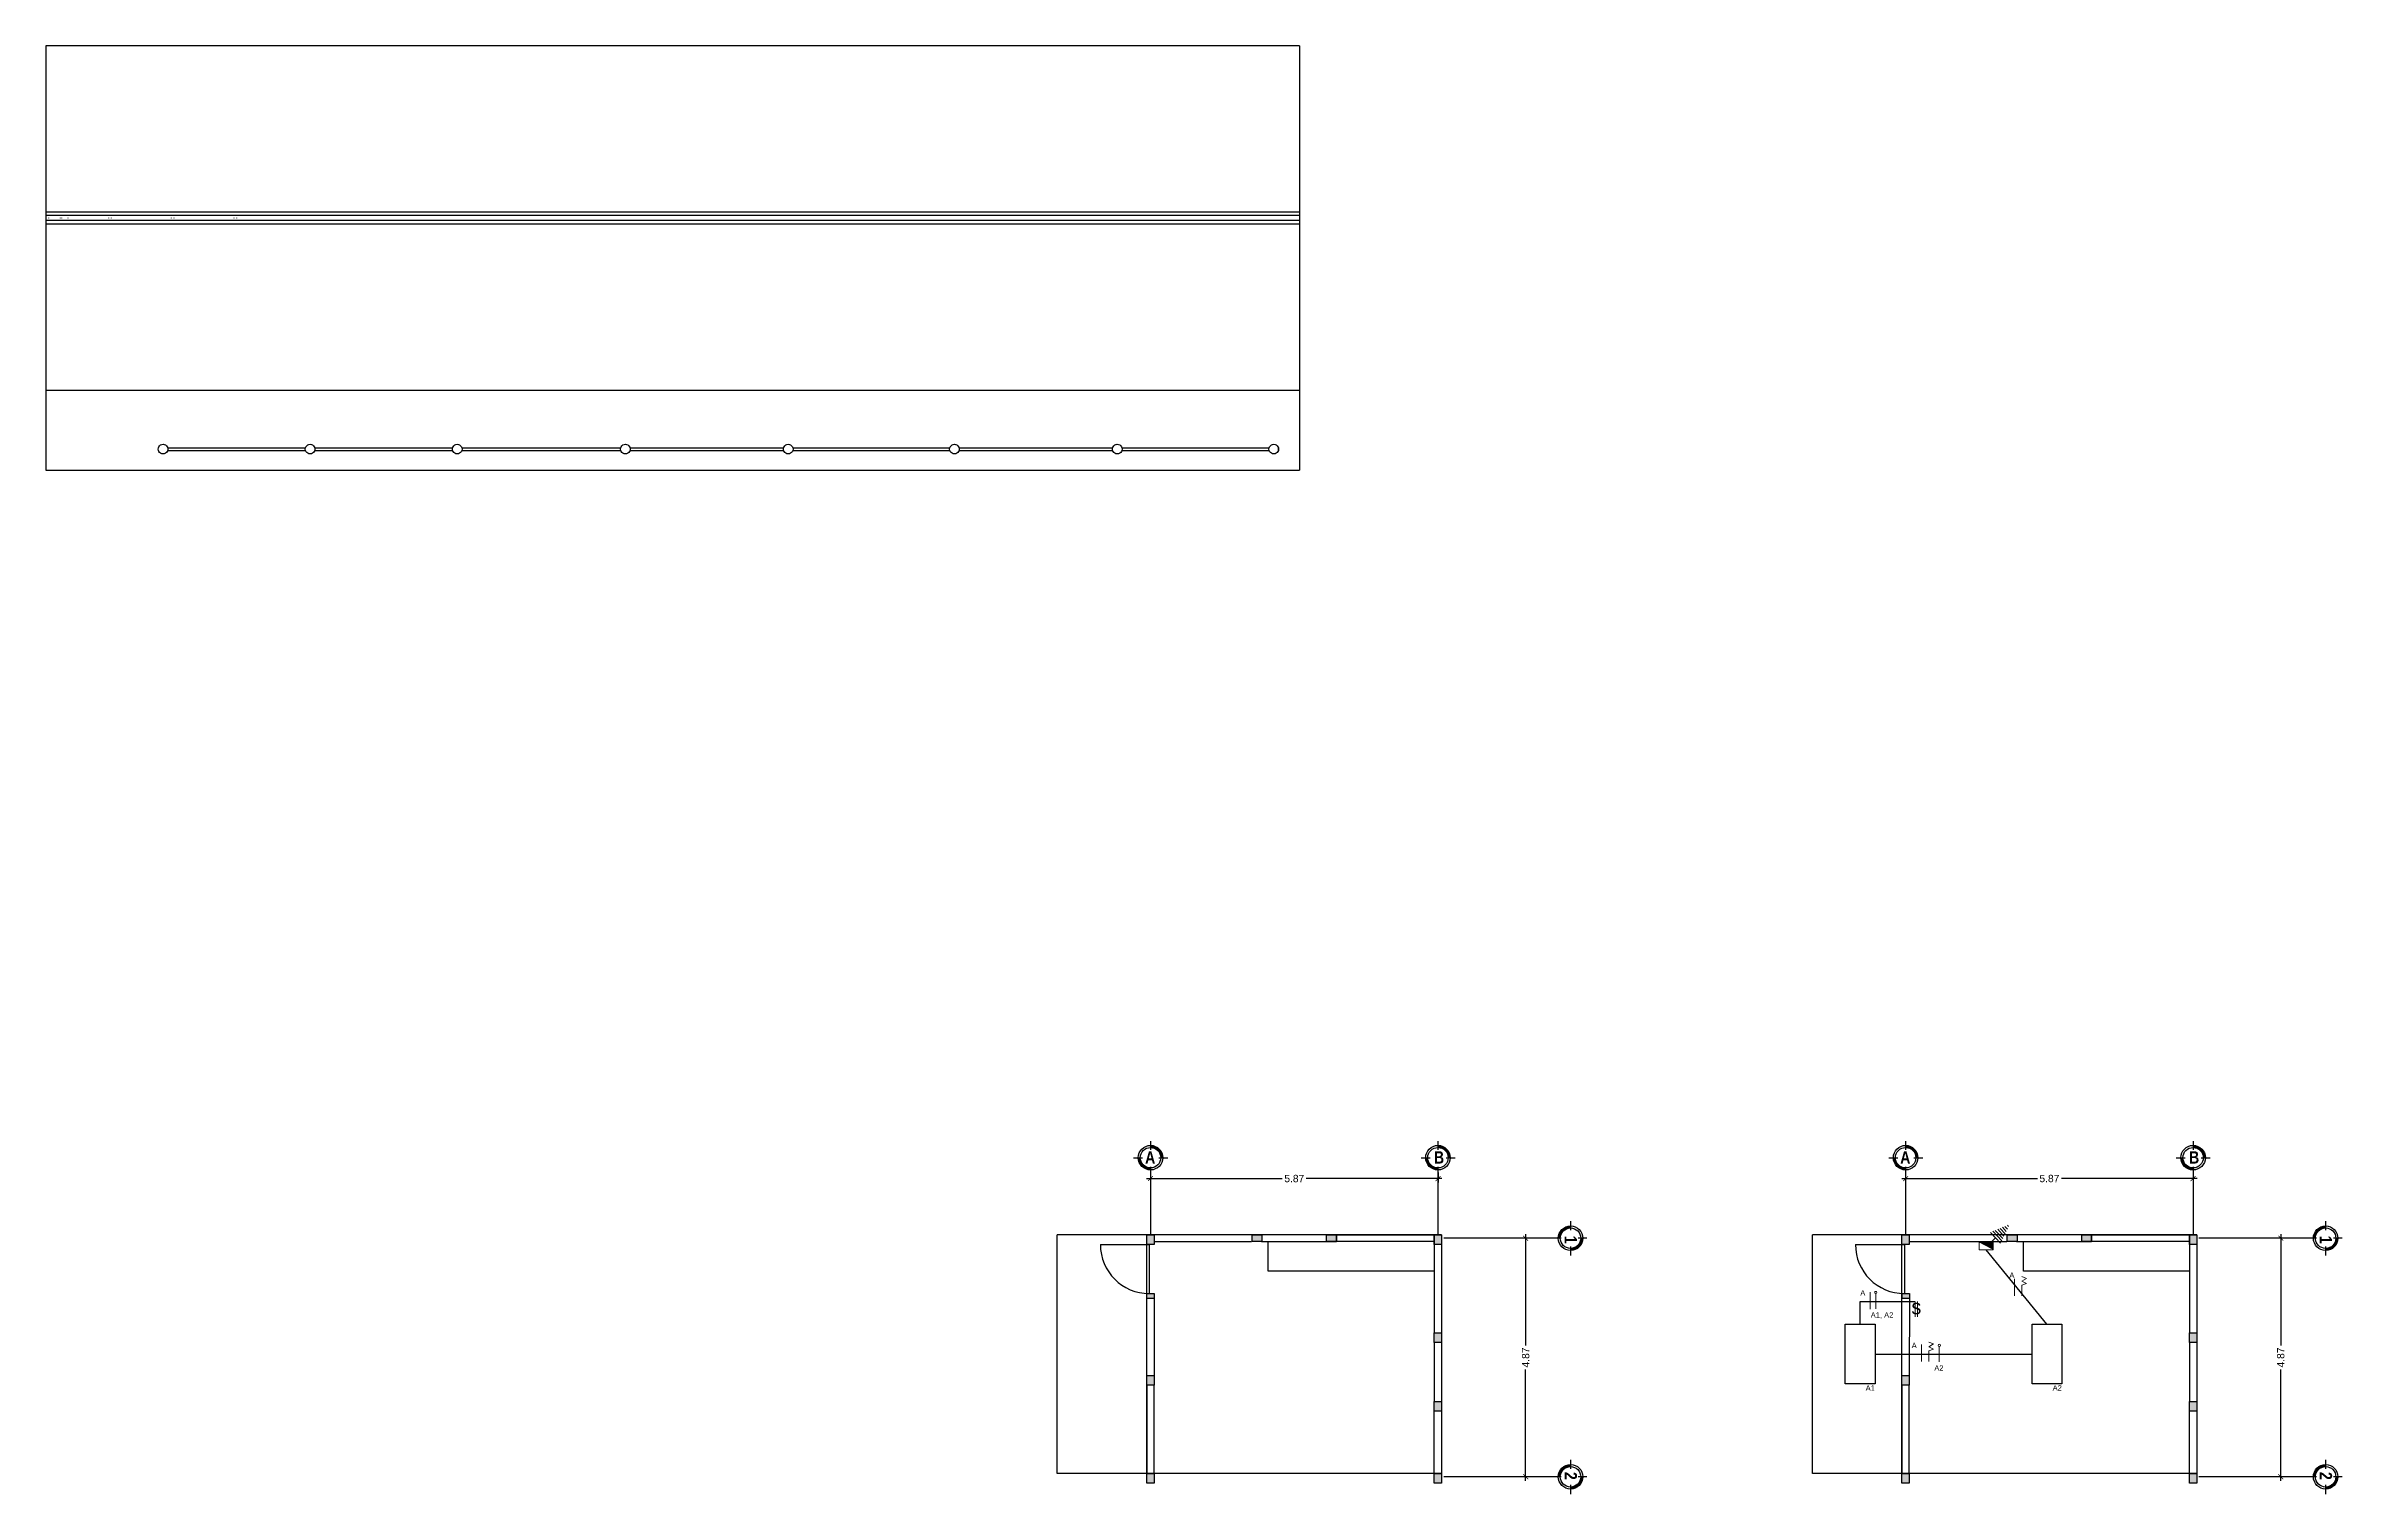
# Model space of a CAD drawing. Header units: metres. Extents: x 258817 to 259192, y 1878716 to 1878911.
# Drawn here: x 258926.75 to 258973.64, y 1878844.08 to 1878873.64 of the extents above; entities that cross this region are included whole.
import ezdxf

# ---------------------------------------------------------------- set-up
doc = ezdxf.new("R2010")
doc.units = ezdxf.units.M
doc.header["$MEASUREMENT"] = 0
doc.linetypes.add('ACAD_ISO04W100', pattern=[30, 24, -3, 0, -3])
doc.linetypes.add('DASHED2', pattern=[0.375, 0.25, -0.125])
for name, color, linetype, lineweight in [('.3EJES', 1, 'Continuous', 20), ('0.1', 1, 'Continuous', 9), ('0.3', 3, 'Continuous', 30)]:
    doc.layers.add(name, color=color, linetype=linetype, lineweight=lineweight)
for name, color, linetype in [('07-Ejes', 8, 'Continuous'), ('SectionCutEdges', 1, 'Continuous'), ('TEXTOS', 2, 'Continuous'), ('Vistas', 7, 'Continuous')]:
    doc.layers.add(name, color=color, linetype=linetype)
doc.styles.add('dani-100Textos', font='techb___.ttf', dxfattribs={"height": 0.25})
doc.styles.add('ROMANS', font='FRABK.TTF')
doc.styles.get("Standard").update_dxf_attribs({"font": 'arial.ttf'})
doc.dimstyles.new('JPcotas75', dxfattribs={"dimtxt": 0.15, "dimasz": 0.1, "dimexe": 0.08, "dimexo": 0.05, "dimgap": 0.05, "dimtad": 0, "dimzin": 1, "dimdsep": 46, "dimtxsty": 'Standard', "dimblk": 'ARCHTICK', "dimcen": 2.5, "dimdle": 0.08, "dimclrd": 1, "dimclre": 1, "dimclrt": 2, "dimadec": 0, "dimazin": 0, "dimtfac": 1, "dimtmove": 1, "dimatfit": 2, "dimfxl": 1.25, "dimarcsym": 0})

# ---------------------------------------------------------------- blocks, each defined once
blk = doc.blocks.new('eje numero')
at = {"layer": '07-Ejes'}
h = blk.add_hatch(color=1, dxfattribs=at)
h.dxf.hatch_style = 1
h.paths.add_polyline_path([(496.116, 205.549), (496.116, 205.499, -0.414214), (496.366, 205.249), (496.416, 205.249, 0.414214)])
h.paths.add_polyline_path([(495.866, 205.249), (495.816, 205.249, 0.414214), (496.116, 204.949), (496.116, 204.999, -0.414214)])
at = {"layer": '07-Ejes', "color": 1}
for points in [[(495.701, 205.249), (495.923, 205.249)], [(496.116, 205.651), (496.116, 205.438)], [(496.316, 205.249), (496.538, 205.249)]]:
    blk.add_lwpolyline(points, dxfattribs=at)
for radius in [0.3, 0.25]:
    blk.add_circle((496.116, 205.249), radius, dxfattribs=at)
blk = doc.blocks.new('*U159')
at = {"color": 1, "linetype": 'ACAD_ISO04W100', "ltscale": 0.1}
blk.add_lwpolyline([(0, 0.711), (0, -0.673)], dxfattribs=at)
at = {"layer": '.3EJES', "xscale": 0.8340043413883207, "yscale": 0.8340043413883207, "zscale": 0.8340043413883207}
blk.add_blockref('eje numero', (-413.763, -170.278), dxfattribs=at)
at = {"style": 'dani-100Textos'}
blk.add_attdef('1', (-0.111, 0.781), '', height=0.25, dxfattribs=at)
blk = doc.blocks.new('*U173')
at = {"color": 1, "linetype": 'ACAD_ISO04W100', "ltscale": 0.1}
blk.add_lwpolyline([(0, 0.711), (0, -0.673)], dxfattribs=at)
at = {"layer": '.3EJES', "xscale": 0.8340043413883207, "yscale": 0.8340043413883207, "zscale": 0.8340043413883207}
blk.add_blockref('eje numero', (-413.763, -170.278), dxfattribs=at)
at = {"style": 'dani-100Textos'}
blk.add_attdef('1', (-0.082, 0.781), '', height=0.25, dxfattribs=at)
blk = doc.blocks.new('_ArchTick')
at = {"color": 0, "linetype": 'ByBlock', "const_width": 0.15}
blk.add_lwpolyline([(-0.5, -0.5), (0.5, 0.5)], dxfattribs=at)
blk = doc.blocks.new('*D740')
at = {"layer": 'Defpoints', "color": 0, "transparency": 16777216}
for p in [(258949.312, 1878850.696), (258955.182, 1878850.696), (258949.312, 1878850.52)]:
    blk.add_point(p, dxfattribs=at)
at = {"layer": 'Vistas', "color": 1, "lineweight": -2, "transparency": 16777216}
for p, q in [((258949.312, 1878850.646), (258949.312, 1878850.44)), ((258955.182, 1878850.646), (258955.182, 1878850.44)), ((258949.232, 1878850.52), (258952.002, 1878850.52)), ((258955.262, 1878850.52), (258952.491, 1878850.52))]:
    blk.add_line(p, q, dxfattribs=at)
at = {"layer": 'Vistas', "color": 1, "lineweight": -2, "transparency": 16777216, "xscale": 0.1, "yscale": 0.1, "zscale": 0.1, "rotation": 180}
blk.add_blockref('_ArchTick', (258949.312, 1878850.52), dxfattribs=at)
at = {"layer": 'Vistas', "color": 1, "lineweight": -2, "transparency": 16777216, "xscale": 0.1, "yscale": 0.1, "zscale": 0.1}
blk.add_blockref('_ArchTick', (258955.182, 1878850.52), dxfattribs=at)
at = {"layer": 'Vistas', "color": 2, "transparency": 16777216, "insert": (258952.247, 1878850.52), "char_height": 0.15, "attachment_point": 5}
blk.add_mtext('5.87', dxfattribs=at)
blk = doc.blocks.new('*U717')
at = {"color": 1, "linetype": 'ACAD_ISO04W100', "ltscale": 0.1}
blk.add_lwpolyline([(0, 0.711), (0, -1.731)], dxfattribs=at)
at = {"layer": '.3EJES', "xscale": 0.8340043413883207, "yscale": 0.8340043413883207, "zscale": 0.8340043413883207}
blk.add_blockref('eje numero', (-413.763, -170.278), dxfattribs=at)
at = {"style": 'dani-100Textos'}
blk.add_attdef('1', (-0.048, 0.781), '', height=0.25, dxfattribs=at)
blk = doc.blocks.new('*U182')
at = {"color": 1, "linetype": 'ACAD_ISO04W100', "ltscale": 0.1}
blk.add_lwpolyline([(0, 0.711), (0, -1.711)], dxfattribs=at)
at = {"layer": '.3EJES', "xscale": 0.8340043413883207, "yscale": 0.8340043413883207, "zscale": 0.8340043413883207}
blk.add_blockref('eje numero', (-413.763, -170.278), dxfattribs=at)
at = {"style": 'dani-100Textos'}
blk.add_attdef('1', (-0.099, 0.781), '', height=0.25, dxfattribs=at)
blk = doc.blocks.new('*D750')
at = {"layer": 'Defpoints', "color": 0, "transparency": 16777216}
for p in [(258957.138, 1878849.303), (258956.972, 1878844.433), (258957.138, 1878844.433)]:
    blk.add_point(p, dxfattribs=at)
at = {"layer": 'Vistas', "color": 1, "lineweight": -2, "transparency": 16777216}
for p, q in [((258957.088, 1878849.303), (258956.892, 1878849.303)), ((258956.972, 1878849.383), (258956.972, 1878847.116)), ((258956.972, 1878844.353), (258956.972, 1878846.62)), ((258957.088, 1878844.433), (258956.892, 1878844.433))]:
    blk.add_line(p, q, dxfattribs=at)
at = {"layer": 'Vistas', "color": 1, "lineweight": -2, "transparency": 16777216, "xscale": 0.1, "yscale": 0.1, "zscale": 0.1}
for p, rotation in [((258956.972, 1878849.303), 90), ((258956.972, 1878844.433), 270)]:
    blk.add_blockref('_ArchTick', p, dxfattribs=dict(at, rotation=rotation))
at = {"layer": 'Vistas', "color": 2, "transparency": 16777216, "insert": (258956.972, 1878846.868), "char_height": 0.15, "attachment_point": 5, "rotation": 90}
blk.add_mtext('4.87', dxfattribs=at)
blk = doc.blocks.new('*D869')
at = {"layer": 'Defpoints', "color": 0, "transparency": 16777216}
for p in [(258964.732, 1878850.696), (258970.602, 1878850.696), (258964.732, 1878850.52)]:
    blk.add_point(p, dxfattribs=at)
at = {"layer": 'Vistas', "color": 1, "lineweight": -2, "transparency": 16777216}
for p, q in [((258964.732, 1878850.646), (258964.732, 1878850.44)), ((258970.602, 1878850.646), (258970.602, 1878850.44)), ((258964.652, 1878850.52), (258967.422, 1878850.52)), ((258970.682, 1878850.52), (258967.912, 1878850.52))]:
    blk.add_line(p, q, dxfattribs=at)
at = {"layer": 'Vistas', "color": 1, "lineweight": -2, "transparency": 16777216, "xscale": 0.1, "yscale": 0.1, "zscale": 0.1, "rotation": 180}
blk.add_blockref('_ArchTick', (258964.732, 1878850.52), dxfattribs=at)
at = {"layer": 'Vistas', "color": 1, "lineweight": -2, "transparency": 16777216, "xscale": 0.1, "yscale": 0.1, "zscale": 0.1}
blk.add_blockref('_ArchTick', (258970.602, 1878850.52), dxfattribs=at)
at = {"layer": 'Vistas', "color": 2, "transparency": 16777216, "insert": (258967.667, 1878850.52), "char_height": 0.15, "attachment_point": 5}
blk.add_mtext('5.87', dxfattribs=at)
blk = doc.blocks.new('*D870')
at = {"layer": 'Defpoints', "color": 0, "transparency": 16777216}
for p in [(258972.558, 1878849.303), (258972.392, 1878844.433), (258972.558, 1878844.433)]:
    blk.add_point(p, dxfattribs=at)
at = {"layer": 'Vistas', "color": 1, "lineweight": -2, "transparency": 16777216}
for p, q in [((258972.508, 1878849.303), (258972.312, 1878849.303)), ((258972.392, 1878849.383), (258972.392, 1878847.116)), ((258972.392, 1878844.353), (258972.392, 1878846.62)), ((258972.508, 1878844.433), (258972.312, 1878844.433))]:
    blk.add_line(p, q, dxfattribs=at)
at = {"layer": 'Vistas', "color": 1, "lineweight": -2, "transparency": 16777216, "xscale": 0.1, "yscale": 0.1, "zscale": 0.1}
for p, rotation in [((258972.392, 1878849.303), 90), ((258972.392, 1878844.433), 270)]:
    blk.add_blockref('_ArchTick', p, dxfattribs=dict(at, rotation=rotation))
at = {"layer": 'Vistas', "color": 2, "transparency": 16777216, "insert": (258972.392, 1878846.868), "char_height": 0.15, "attachment_point": 5, "rotation": 90}
blk.add_mtext('4.87', dxfattribs=at)
blk = doc.blocks.new('doble')
for p, q in [((106.267, -5.583), (106.267, -5.459)), ((106.287, -5.583), (106.287, -5.459))]:
    blk.add_line(p, q)
at = {"style": 'ROMANS'}
blk.add_text('s', height=0.12, dxfattribs=at).set_placement((106.238, -5.563))
blk = doc.blocks.new('TIERRA')
for p, q in [((222.11, 1691.23), (220.24, 1691.23)), ((222, 1691.54), (220.35, 1691.54)), ((221.88, 1691.85), (220.47, 1691.85)), ((221.76, 1692.17), (220.59, 1692.17)), ((221.64, 1692.48), (220.71, 1692.48)), ((221.53, 1692.79), (220.82, 1692.79)), ((221.41, 1693.1), (220.94, 1693.1)), ((221.29, 1693.42), (221.06, 1693.42)), ((221.18, 1689.98), (221.18, 1691.23))]:
    blk.add_line(p, q)
blk = doc.blocks.new('RETORNO')
at = {"layer": '0.1'}
blk.add_line((-1904.311, 1003.599), (-1904.311, 1003.911), dxfattribs=at)
blk.add_circle((-1904.311, 1003.933), 0.0215, dxfattribs=at)

msp = doc.modelspace()

# ---------------------------------------------------------------- hatches: boundary and pattern name
at = {"layer": '0.1'}
msp.add_hatch(color=256, dxfattribs=at).paths.add_polyline_path([(258966.23105, 1878849.21747), (258966.52092, 1878849.21747), (258966.52092, 1878849.06529)])
at = {"layer": 'Vistas'}
h = msp.add_hatch(color=256, dxfattribs=at)
h.dxf.hatch_style = 1
h.paths.add_polyline_path([(258949.38656, 1878844.50273), (258949.23656, 1878844.50273), (258949.23656, 1878844.30273), (258949.38656, 1878844.30273)])
h.paths.add_polyline_path([(258949.38656, 1878846.50273), (258949.23656, 1878846.50273), (258949.23656, 1878846.30273), (258949.38656, 1878846.30273)])
h.paths.add_polyline_path([(258955.25656, 1878844.50273), (258955.10656, 1878844.50273), (258955.10656, 1878844.30273), (258955.25656, 1878844.30273)])
h.paths.add_polyline_path([(258955.25656, 1878845.97273), (258955.10656, 1878845.97273), (258955.10656, 1878845.77273), (258955.25656, 1878845.77273)])
h.paths.add_polyline_path([(258955.25656, 1878847.37273), (258955.10656, 1878847.37273), (258955.10656, 1878847.17273), (258955.25656, 1878847.17273)])
h.paths.add_polyline_path([(258955.25656, 1878849.37273), (258955.10656, 1878849.37273), (258955.10656, 1878849.23273), (258955.10656, 1878849.17273), (258955.25656, 1878849.17273)])
h.paths.add_polyline_path([(258953.10656, 1878849.37273), (258952.90656, 1878849.37273), (258952.90656, 1878849.23273), (258953.10656, 1878849.23273)])
h.paths.add_polyline_path([(258951.58656, 1878849.37273), (258951.38656, 1878849.37273), (258951.38656, 1878849.23273), (258951.58656, 1878849.23273)])
h.paths.add_polyline_path([(258949.38656, 1878849.37273), (258949.23656, 1878849.37273), (258949.23656, 1878849.17273), (258949.28656, 1878849.17273), (258949.38656, 1878849.17273)])
h.paths.add_polyline_path([(258949.38801, 1878848.17273), (258949.23801, 1878848.17273), (258949.23801, 1878848.07273), (258949.38801, 1878848.07273)])
h = msp.add_hatch(color=256, dxfattribs=at)
h.dxf.hatch_style = 1
h.paths.add_polyline_path([(258964.80672, 1878844.50273), (258964.65672, 1878844.50273), (258964.65672, 1878844.30273), (258964.80672, 1878844.30273)])
h.paths.add_polyline_path([(258964.80672, 1878846.50273), (258964.65672, 1878846.50273), (258964.65672, 1878846.30273), (258964.80672, 1878846.30273)])
h.paths.add_polyline_path([(258970.67672, 1878844.50273), (258970.52672, 1878844.50273), (258970.52672, 1878844.30273), (258970.67672, 1878844.30273)])
h.paths.add_polyline_path([(258970.67672, 1878845.97273), (258970.52672, 1878845.97273), (258970.52672, 1878845.77273), (258970.67672, 1878845.77273)])
h.paths.add_polyline_path([(258970.67672, 1878847.37273), (258970.52672, 1878847.37273), (258970.52672, 1878847.17273), (258970.67672, 1878847.17273)])
h.paths.add_polyline_path([(258970.67672, 1878849.37273), (258970.52672, 1878849.37273), (258970.52672, 1878849.23273), (258970.52672, 1878849.17273), (258970.67672, 1878849.17273)])
h.paths.add_polyline_path([(258968.52672, 1878849.37273), (258968.32672, 1878849.37273), (258968.32672, 1878849.23273), (258968.52672, 1878849.23273)])
h.paths.add_polyline_path([(258967.00672, 1878849.37273), (258966.80672, 1878849.37273), (258966.80672, 1878849.23273), (258967.00672, 1878849.23273)])
h.paths.add_polyline_path([(258964.80672, 1878849.37273), (258964.65672, 1878849.37273), (258964.65672, 1878849.17273), (258964.70672, 1878849.17273), (258964.80672, 1878849.17273)])
h.paths.add_polyline_path([(258964.80817, 1878848.17273), (258964.65817, 1878848.17273), (258964.65817, 1878848.07273), (258964.80817, 1878848.07273)])

# ---------------------------------------------------------------- linework, layer by layer
for p, q in [((258929.24156, 1878865.43418), (258932.05428, 1878865.43418)), ((258929.24156, 1878865.38338), (258932.05428, 1878865.38338)), ((258932.24473, 1878865.43418), (258935.05745, 1878865.43418)), ((258932.24473, 1878865.38338), (258935.05745, 1878865.38338)), ((258935.2479, 1878865.43418), (258936.84463, 1878865.43418)), ((258935.2479, 1878865.38338), (258936.84463, 1878865.38338)), ((258936.84463, 1878865.43418), (258936.89543, 1878865.43418)), ((258936.84463, 1878865.38338), (258936.89543, 1878865.38338)), ((258936.89543, 1878865.43418), (258938.49217, 1878865.43418)), ((258936.89543, 1878865.38338), (258938.49217, 1878865.38338)), ((258938.68262, 1878865.43418), (258940.22449, 1878865.43418)), ((258938.68262, 1878865.38338), (258940.22449, 1878865.38338)), ((258940.22449, 1878865.43418), (258940.27529, 1878865.43418)), ((258940.22449, 1878865.38338), (258940.27529, 1878865.38338)), ((258940.27529, 1878865.43418), (258941.81717, 1878865.43418)), ((258940.27529, 1878865.38338), (258941.81717, 1878865.38338)), ((258942.00762, 1878865.43418), (258943.58238, 1878865.43418)), ((258942.00762, 1878865.38338), (258943.58238, 1878865.38338)), ((258943.58238, 1878865.43418), (258943.63318, 1878865.43418)), ((258943.58238, 1878865.38338), (258943.63318, 1878865.38338)), ((258943.63318, 1878865.43418), (258945.21217, 1878865.43418)), ((258943.63318, 1878865.38338), (258945.21217, 1878865.38338)), ((258945.40262, 1878865.43418), (258946.94227, 1878865.43418)), ((258945.40262, 1878865.38338), (258946.94227, 1878865.38338)), ((258946.94227, 1878865.43418), (258946.99307, 1878865.43418)), ((258946.94227, 1878865.38338), (258946.99307, 1878865.38338)), ((258946.99307, 1878865.43418), (258948.53695, 1878865.43418)), ((258946.99307, 1878865.38338), (258948.53695, 1878865.38338)), ((258948.7274, 1878865.43418), (258950.20293, 1878865.43418)), ((258948.7274, 1878865.38338), (258950.20293, 1878865.38338)), ((258950.20293, 1878865.43418), (258950.25373, 1878865.43418)), ((258950.20293, 1878865.38338), (258950.25373, 1878865.38338)), ((258950.25373, 1878865.43418), (258951.73348, 1878865.43418)), ((258950.25373, 1878865.38338), (258951.73348, 1878865.38338)), ((258951.92393, 1878865.43418), (258951.92728, 1878865.43418)), ((258951.92393, 1878865.38338), (258951.92728, 1878865.38338)), ((258951.92728, 1878865.38338), (258951.92728, 1878865.43418))]:
    msp.add_line(p, q)
at = {"layer": '0.1'}
for p, q in [((258966.95503, 1878848.1233), (258966.95503, 1878848.47056)), ((258964.00449, 1878847.85642), (258964.00449, 1878848.20368)), ((258965.0539, 1878846.78605), (258965.0539, 1878847.1333))]:
    msp.add_line(p, q, dxfattribs=at)
msp.add_lwpolyline([(258966.23105, 1878849.06529), (258966.23105, 1878849.21747), (258966.52092, 1878849.21747), (258966.52092, 1878849.06529)], close=True, dxfattribs=at)
for points in [[(258967.10448, 1878848.1242), (258967.10448, 1878848.34087), (258967.19976, 1878848.37731), (258967.10448, 1878848.42441), (258967.19976, 1878848.48284), (258967.10448, 1878848.51928)], [(258965.20335, 1878846.78695), (258965.20335, 1878847.00362), (258965.29864, 1878847.04006), (258965.20335, 1878847.08716), (258965.29864, 1878847.14559), (258965.20335, 1878847.18203)]]:
    msp.add_lwpolyline(points, dxfattribs=at)
at = {"layer": '0.3'}
msp.add_lwpolyline([(258964.10744, 1878846.93773), (258967.3129, 1878846.93773)], dxfattribs=at)
at = {"layer": 'SectionCutEdges'}
for p, q in [((258929.04777, 1878865.40878), (258929.05111, 1878865.43418)), ((258929.05111, 1878865.38338), (258929.04777, 1878865.40878)), ((258929.05111, 1878865.43418), (258929.05113, 1878865.43429)), ((258929.05113, 1878865.38327), (258929.05111, 1878865.38338)), ((258929.05113, 1878865.43429), (258929.06097, 1878865.45806)), ((258929.06097, 1878865.35949), (258929.05113, 1878865.38327)), ((258929.06097, 1878865.45806), (258929.07664, 1878865.47848)), ((258929.07664, 1878865.33908), (258929.06097, 1878865.35949)), ((258929.07664, 1878865.47848), (258929.09705, 1878865.49414)), ((258929.09705, 1878865.32341), (258929.07664, 1878865.33908)), ((258929.09705, 1878865.49414), (258929.12083, 1878865.50399)), ((258929.12083, 1878865.31357), (258929.09705, 1878865.32341)), ((258929.12083, 1878865.50399), (258929.12094, 1878865.504)), ((258929.12094, 1878865.31355), (258929.12083, 1878865.31357)), ((258929.12094, 1878865.504), (258929.14634, 1878865.50735)), ((258929.14634, 1878865.31021), (258929.12094, 1878865.31355)), ((258929.14634, 1878865.50735), (258929.17174, 1878865.504)), ((258929.17174, 1878865.31355), (258929.14634, 1878865.31021)), ((258929.17174, 1878865.504), (258929.17185, 1878865.50399)), ((258929.17185, 1878865.31357), (258929.17174, 1878865.31355)), ((258929.17185, 1878865.50399), (258929.19562, 1878865.49414)), ((258929.19562, 1878865.32341), (258929.17185, 1878865.31357)), ((258929.19562, 1878865.49414), (258929.21604, 1878865.47848)), ((258929.21604, 1878865.33908), (258929.19562, 1878865.32341)), ((258929.21604, 1878865.47848), (258929.2317, 1878865.45806)), ((258929.2317, 1878865.35949), (258929.21604, 1878865.33908)), ((258929.2317, 1878865.45806), (258929.24155, 1878865.43429)), ((258929.24155, 1878865.38327), (258929.2317, 1878865.35949)), ((258929.24155, 1878865.43429), (258929.24156, 1878865.43418)), ((258929.24156, 1878865.38338), (258929.24155, 1878865.38327)), ((258929.24156, 1878865.43418), (258929.24491, 1878865.40878)), ((258929.24491, 1878865.40878), (258929.24156, 1878865.38338)), ((258932.05094, 1878865.40878), (258932.05428, 1878865.43418)), ((258932.05428, 1878865.38338), (258932.05094, 1878865.40878)), ((258932.05428, 1878865.43418), (258932.0543, 1878865.43429)), ((258932.0543, 1878865.38327), (258932.05428, 1878865.38338)), ((258932.0543, 1878865.43429), (258932.06414, 1878865.45806)), ((258932.06414, 1878865.35949), (258932.0543, 1878865.38327)), ((258932.06414, 1878865.45806), (258932.07981, 1878865.47848)), ((258932.07981, 1878865.33908), (258932.06414, 1878865.35949)), ((258932.07981, 1878865.47848), (258932.10022, 1878865.49414)), ((258932.10022, 1878865.32341), (258932.07981, 1878865.33908)), ((258932.10022, 1878865.49414), (258932.124, 1878865.50399)), ((258932.124, 1878865.31357), (258932.10022, 1878865.32341)), ((258932.124, 1878865.50399), (258932.12411, 1878865.504)), ((258932.12411, 1878865.31355), (258932.124, 1878865.31357)), ((258932.12411, 1878865.504), (258932.14951, 1878865.50735)), ((258932.14951, 1878865.31021), (258932.12411, 1878865.31355)), ((258932.14951, 1878865.50735), (258932.17491, 1878865.504)), ((258932.17491, 1878865.31355), (258932.14951, 1878865.31021)), ((258932.17491, 1878865.504), (258932.17502, 1878865.50399)), ((258932.17502, 1878865.31357), (258932.17491, 1878865.31355)), ((258932.17502, 1878865.50399), (258932.19879, 1878865.49414)), ((258932.19879, 1878865.32341), (258932.17502, 1878865.31357)), ((258932.19879, 1878865.49414), (258932.21921, 1878865.47848)), ((258932.21921, 1878865.33908), (258932.19879, 1878865.32341)), ((258932.21921, 1878865.47848), (258932.23487, 1878865.45806)), ((258932.23487, 1878865.35949), (258932.21921, 1878865.33908)), ((258932.23487, 1878865.45806), (258932.24472, 1878865.43429)), ((258932.24472, 1878865.38327), (258932.23487, 1878865.35949)), ((258932.24472, 1878865.43429), (258932.24473, 1878865.43418)), ((258932.24473, 1878865.38338), (258932.24472, 1878865.38327)), ((258932.24473, 1878865.43418), (258932.24808, 1878865.40878)), ((258932.24808, 1878865.40878), (258932.24473, 1878865.38338)), ((258935.05411, 1878865.40878), (258935.05745, 1878865.43418)), ((258935.05745, 1878865.38338), (258935.05411, 1878865.40878)), ((258935.05745, 1878865.43418), (258935.05747, 1878865.43429)), ((258935.05747, 1878865.38327), (258935.05745, 1878865.38338)), ((258935.05747, 1878865.43429), (258935.06731, 1878865.45806)), ((258935.06731, 1878865.35949), (258935.05747, 1878865.38327)), ((258935.06731, 1878865.45806), (258935.08298, 1878865.47848)), ((258935.08298, 1878865.33908), (258935.06731, 1878865.35949)), ((258935.08298, 1878865.47848), (258935.10339, 1878865.49414)), ((258935.10339, 1878865.32341), (258935.08298, 1878865.33908)), ((258935.10339, 1878865.49414), (258935.12716, 1878865.50399)), ((258935.12716, 1878865.31357), (258935.10339, 1878865.32341)), ((258935.12716, 1878865.50399), (258935.12728, 1878865.504)), ((258935.12728, 1878865.31355), (258935.12716, 1878865.31357)), ((258935.12728, 1878865.504), (258935.15268, 1878865.50735)), ((258935.15268, 1878865.31021), (258935.12728, 1878865.31355)), ((258935.15268, 1878865.50735), (258935.17808, 1878865.504)), ((258935.17808, 1878865.31355), (258935.15268, 1878865.31021)), ((258935.17808, 1878865.504), (258935.17819, 1878865.50399)), ((258935.17819, 1878865.31357), (258935.17808, 1878865.31355)), ((258935.17819, 1878865.50399), (258935.20196, 1878865.49414)), ((258935.20196, 1878865.32341), (258935.17819, 1878865.31357)), ((258935.20196, 1878865.49414), (258935.22237, 1878865.47848)), ((258935.22237, 1878865.33908), (258935.20196, 1878865.32341)), ((258935.22237, 1878865.47848), (258935.23804, 1878865.45806)), ((258935.23804, 1878865.35949), (258935.22237, 1878865.33908)), ((258935.23804, 1878865.45806), (258935.24789, 1878865.43429)), ((258935.24789, 1878865.38327), (258935.23804, 1878865.35949)), ((258935.24789, 1878865.43429), (258935.2479, 1878865.43418)), ((258935.2479, 1878865.38338), (258935.24789, 1878865.38327)), ((258935.2479, 1878865.43418), (258935.25124, 1878865.40878)), ((258935.25124, 1878865.40878), (258935.2479, 1878865.38338)), ((258938.48882, 1878865.40878), (258938.49217, 1878865.43418)), ((258938.49217, 1878865.38338), (258938.48882, 1878865.40878)), ((258938.49217, 1878865.43418), (258938.49218, 1878865.43429)), ((258938.49218, 1878865.38327), (258938.49217, 1878865.38338)), ((258938.49218, 1878865.43429), (258938.50203, 1878865.45806)), ((258938.50203, 1878865.35949), (258938.49218, 1878865.38327)), ((258938.50203, 1878865.45806), (258938.51769, 1878865.47848)), ((258938.51769, 1878865.33908), (258938.50203, 1878865.35949)), ((258938.51769, 1878865.47848), (258938.53811, 1878865.49414)), ((258938.53811, 1878865.32341), (258938.51769, 1878865.33908)), ((258938.53811, 1878865.49414), (258938.56188, 1878865.50399)), ((258938.56188, 1878865.31357), (258938.53811, 1878865.32341)), ((258938.56188, 1878865.50399), (258938.56199, 1878865.504)), ((258938.56199, 1878865.31355), (258938.56188, 1878865.31357)), ((258938.56199, 1878865.504), (258938.58739, 1878865.50735)), ((258938.58739, 1878865.31021), (258938.56199, 1878865.31355)), ((258938.58739, 1878865.50735), (258938.61279, 1878865.504)), ((258938.61279, 1878865.31355), (258938.58739, 1878865.31021)), ((258938.61279, 1878865.504), (258938.6129, 1878865.50399)), ((258938.6129, 1878865.31357), (258938.61279, 1878865.31355)), ((258938.6129, 1878865.50399), (258938.63668, 1878865.49414)), ((258938.63668, 1878865.32341), (258938.6129, 1878865.31357)), ((258938.63668, 1878865.49414), (258938.65709, 1878865.47848)), ((258938.65709, 1878865.33908), (258938.63668, 1878865.32341)), ((258938.65709, 1878865.47848), (258938.67275, 1878865.45806)), ((258938.67275, 1878865.35949), (258938.65709, 1878865.33908)), ((258938.67275, 1878865.45806), (258938.6826, 1878865.43429)), ((258938.6826, 1878865.38327), (258938.67275, 1878865.35949)), ((258938.6826, 1878865.43429), (258938.68262, 1878865.43418)), ((258938.68262, 1878865.38338), (258938.6826, 1878865.38327)), ((258938.68262, 1878865.43418), (258938.68596, 1878865.40878)), ((258938.68596, 1878865.40878), (258938.68262, 1878865.38338)), ((258941.81382, 1878865.40878), (258941.81717, 1878865.43418)), ((258941.81717, 1878865.38338), (258941.81382, 1878865.40878)), ((258941.81717, 1878865.43418), (258941.81718, 1878865.43429)), ((258941.81718, 1878865.38327), (258941.81717, 1878865.38338)), ((258941.81718, 1878865.43429), (258941.82703, 1878865.45806)), ((258941.82703, 1878865.35949), (258941.81718, 1878865.38327)), ((258941.82703, 1878865.45806), (258941.84269, 1878865.47848)), ((258941.84269, 1878865.33908), (258941.82703, 1878865.35949)), ((258941.84269, 1878865.47848), (258941.86311, 1878865.49414)), ((258941.86311, 1878865.32341), (258941.84269, 1878865.33908)), ((258941.86311, 1878865.49414), (258941.88488, 1878865.50316)), ((258941.88488, 1878865.31439), (258941.86311, 1878865.32341)), ((258941.88488, 1878865.50316), (258941.88688, 1878865.50399)), ((258941.88688, 1878865.31357), (258941.88488, 1878865.31439)), ((258941.88688, 1878865.50399), (258941.91239, 1878865.50735)), ((258941.91239, 1878865.31021), (258941.88688, 1878865.31357)), ((258941.91239, 1878865.50735), (258941.93568, 1878865.50428)), ((258941.93568, 1878865.31327), (258941.91239, 1878865.31021)), ((258941.93568, 1878865.50428), (258941.9379, 1878865.50399)), ((258941.9379, 1878865.31357), (258941.93568, 1878865.31327)), ((258941.9379, 1878865.50399), (258941.96168, 1878865.49414)), ((258941.96168, 1878865.32341), (258941.9379, 1878865.31357)), ((258941.96168, 1878865.49414), (258941.98209, 1878865.47848)), ((258941.98209, 1878865.33908), (258941.96168, 1878865.32341)), ((258941.98209, 1878865.47848), (258941.99775, 1878865.45806)), ((258941.99775, 1878865.35949), (258941.98209, 1878865.33908)), ((258941.99775, 1878865.45806), (258942.0076, 1878865.43429)), ((258942.0076, 1878865.38327), (258941.99775, 1878865.35949)), ((258942.0076, 1878865.43429), (258942.00762, 1878865.43418)), ((258942.00762, 1878865.38338), (258942.0076, 1878865.38327)), ((258942.00762, 1878865.43418), (258942.01096, 1878865.40878)), ((258942.01096, 1878865.40878), (258942.00762, 1878865.38338)), ((258945.20882, 1878865.40878), (258945.21217, 1878865.43418)), ((258945.21217, 1878865.38338), (258945.20882, 1878865.40878)), ((258945.21217, 1878865.43418), (258945.21218, 1878865.43429)), ((258945.21218, 1878865.38327), (258945.21217, 1878865.38338)), ((258945.21218, 1878865.43429), (258945.22203, 1878865.45806)), ((258945.22203, 1878865.35949), (258945.21218, 1878865.38327)), ((258945.22203, 1878865.45806), (258945.23769, 1878865.47848)), ((258945.23769, 1878865.33908), (258945.22203, 1878865.35949)), ((258945.23769, 1878865.47848), (258945.25811, 1878865.49414)), ((258945.25811, 1878865.32341), (258945.23769, 1878865.33908)), ((258945.25811, 1878865.49414), (258945.27988, 1878865.50316)), ((258945.27988, 1878865.31439), (258945.25811, 1878865.32341)), ((258945.27988, 1878865.50316), (258945.28188, 1878865.50399)), ((258945.28188, 1878865.31357), (258945.27988, 1878865.31439)), ((258945.28188, 1878865.50399), (258945.30739, 1878865.50735)), ((258945.30739, 1878865.31021), (258945.28188, 1878865.31357)), ((258945.30739, 1878865.50735), (258945.33068, 1878865.50428)), ((258945.33068, 1878865.31327), (258945.30739, 1878865.31021)), ((258945.33068, 1878865.50428), (258945.3329, 1878865.50399)), ((258945.3329, 1878865.31357), (258945.33068, 1878865.31327)), ((258945.3329, 1878865.50399), (258945.35668, 1878865.49414)), ((258945.35668, 1878865.32341), (258945.3329, 1878865.31357)), ((258945.35668, 1878865.49414), (258945.37709, 1878865.47848)), ((258945.37709, 1878865.33908), (258945.35668, 1878865.32341)), ((258945.37709, 1878865.47848), (258945.39275, 1878865.45806)), ((258945.39275, 1878865.35949), (258945.37709, 1878865.33908)), ((258945.39275, 1878865.45806), (258945.4026, 1878865.43429)), ((258945.4026, 1878865.38327), (258945.39275, 1878865.35949)), ((258945.4026, 1878865.43429), (258945.40262, 1878865.43418)), ((258945.40262, 1878865.38338), (258945.4026, 1878865.38327)), ((258945.40262, 1878865.43418), (258945.40596, 1878865.40878)), ((258945.40596, 1878865.40878), (258945.40262, 1878865.38338)), ((258948.53361, 1878865.40878), (258948.53695, 1878865.43418)), ((258948.53695, 1878865.38338), (258948.53361, 1878865.40878)), ((258948.53695, 1878865.43418), (258948.53697, 1878865.43429)), ((258948.53697, 1878865.38327), (258948.53695, 1878865.38338)), ((258948.53697, 1878865.43429), (258948.54681, 1878865.45806)), ((258948.54681, 1878865.35949), (258948.53697, 1878865.38327)), ((258948.54681, 1878865.45806), (258948.56248, 1878865.47848)), ((258948.56248, 1878865.33908), (258948.54681, 1878865.35949)), ((258948.56248, 1878865.47848), (258948.58289, 1878865.49414)), ((258948.58289, 1878865.32341), (258948.56248, 1878865.33908)), ((258948.58289, 1878865.49414), (258948.60467, 1878865.50316)), ((258948.60467, 1878865.31439), (258948.58289, 1878865.32341)), ((258948.60467, 1878865.50316), (258948.60666, 1878865.50399)), ((258948.60666, 1878865.31357), (258948.60467, 1878865.31439)), ((258948.60666, 1878865.50399), (258948.63218, 1878865.50735)), ((258948.63218, 1878865.31021), (258948.60666, 1878865.31357)), ((258948.63218, 1878865.50735), (258948.65547, 1878865.50428)), ((258948.65547, 1878865.31327), (258948.63218, 1878865.31021)), ((258948.65547, 1878865.50428), (258948.65769, 1878865.50399)), ((258948.65769, 1878865.31357), (258948.65547, 1878865.31327)), ((258948.65769, 1878865.50399), (258948.68146, 1878865.49414)), ((258948.68146, 1878865.32341), (258948.65769, 1878865.31357)), ((258948.68146, 1878865.49414), (258948.70187, 1878865.47848)), ((258948.70187, 1878865.33908), (258948.68146, 1878865.32341)), ((258948.70187, 1878865.47848), (258948.71754, 1878865.45806)), ((258948.71754, 1878865.35949), (258948.70187, 1878865.33908)), ((258948.71754, 1878865.45806), (258948.72739, 1878865.43429)), ((258948.72739, 1878865.38327), (258948.71754, 1878865.35949)), ((258948.72739, 1878865.43429), (258948.7274, 1878865.43418)), ((258948.7274, 1878865.38338), (258948.72739, 1878865.38327)), ((258948.7274, 1878865.43418), (258948.73074, 1878865.40878)), ((258948.73074, 1878865.40878), (258948.7274, 1878865.38338)), ((258951.73014, 1878865.40878), (258951.73348, 1878865.43418)), ((258951.73348, 1878865.38338), (258951.73014, 1878865.40878)), ((258951.73348, 1878865.43418), (258951.7335, 1878865.43429)), ((258951.7335, 1878865.38327), (258951.73348, 1878865.38338)), ((258951.7335, 1878865.43429), (258951.74334, 1878865.45806)), ((258951.74334, 1878865.35949), (258951.7335, 1878865.38327)), ((258951.74334, 1878865.45806), (258951.75901, 1878865.47848)), ((258951.75901, 1878865.33908), (258951.74334, 1878865.35949)), ((258951.75901, 1878865.47848), (258951.77942, 1878865.49414)), ((258951.77942, 1878865.32341), (258951.75901, 1878865.33908)), ((258951.77942, 1878865.49414), (258951.80251, 1878865.5037)), ((258951.80251, 1878865.31385), (258951.77942, 1878865.32341)), ((258951.80251, 1878865.5037), (258951.8032, 1878865.50399)), ((258951.8032, 1878865.31357), (258951.80251, 1878865.31385)), ((258951.8032, 1878865.50399), (258951.82871, 1878865.50735)), ((258951.82871, 1878865.31021), (258951.8032, 1878865.31357)), ((258951.82871, 1878865.50735), (258951.85331, 1878865.50411)), ((258951.85331, 1878865.31345), (258951.82871, 1878865.31021)), ((258951.85331, 1878865.50411), (258951.85422, 1878865.50399)), ((258951.85422, 1878865.31357), (258951.85331, 1878865.31345)), ((258951.85422, 1878865.50399), (258951.87799, 1878865.49414)), ((258951.87799, 1878865.32341), (258951.85422, 1878865.31357)), ((258951.87799, 1878865.49414), (258951.89841, 1878865.47848)), ((258951.89841, 1878865.33908), (258951.87799, 1878865.32341)), ((258951.89841, 1878865.47848), (258951.91407, 1878865.45806)), ((258951.91407, 1878865.35949), (258951.89841, 1878865.33908)), ((258951.91407, 1878865.45806), (258951.92392, 1878865.43429)), ((258951.92392, 1878865.38327), (258951.91407, 1878865.35949)), ((258951.92392, 1878865.43429), (258951.92393, 1878865.43418)), ((258951.92393, 1878865.38338), (258951.92392, 1878865.38327)), ((258951.92393, 1878865.43418), (258951.92728, 1878865.40878)), ((258951.92728, 1878865.40878), (258951.92393, 1878865.38338))]:
    msp.add_line(p, q, dxfattribs=at)
at = {"layer": 'Vistas'}
for p, q in [((258926.75411, 1878873.63782), (258926.75411, 1878864.97808)), ((258952.35411, 1878873.63782), (258926.75411, 1878873.63782)), ((258952.35411, 1878873.63782), (258952.35411, 1878864.97808)), ((258952.35411, 1878870.24791), (258926.75411, 1878870.24791)), ((258952.35411, 1878870.17446), (258926.75411, 1878870.17446)), ((258952.35411, 1878870.0731), (258926.75411, 1878870.0731)), ((258952.35411, 1878869.99964), (258926.75411, 1878869.99964)), ((258926.80491, 1878870.12891), (258926.80491, 1878870.12378)), ((258927.05411, 1878870.12378), (258927.05411, 1878870.12891)), ((258927.07951, 1878870.12378), (258927.07951, 1878870.12891)), ((258927.20411, 1878870.12891), (258927.20411, 1878870.12378)), ((258928.03331, 1878870.12891), (258928.03331, 1878870.12378)), ((258928.08411, 1878870.12891), (258928.08411, 1878870.12378)), ((258929.31331, 1878870.12891), (258929.31331, 1878870.12378)), ((258929.36411, 1878870.12891), (258929.36411, 1878870.12378)), ((258930.59331, 1878870.12891), (258930.59331, 1878870.12378)), ((258930.64411, 1878870.12891), (258930.64411, 1878870.12378)), ((258952.35411, 1878866.60808), (258926.75411, 1878866.60808)), ((258926.75411, 1878864.97808), (258952.35411, 1878864.97808)), ((258949.23656, 1878849.37273), (258947.40656, 1878849.37273)), ((258947.40656, 1878844.50273), (258947.40656, 1878849.37273)), ((258955.25656, 1878849.37273), (258949.23656, 1878849.37273)), ((258949.23656, 1878844.50273), (258949.23656, 1878849.37273)), ((258949.38656, 1878849.37273), (258949.38656, 1878849.23273)), ((258955.25656, 1878849.37273), (258955.25656, 1878844.50273)), ((258964.65672, 1878849.37273), (258962.82672, 1878849.37273)), ((258962.82672, 1878844.50273), (258962.82672, 1878849.37273)), ((258970.67672, 1878849.37273), (258964.65672, 1878849.37273)), ((258964.65672, 1878844.50273), (258964.65672, 1878849.37273)), ((258964.80672, 1878849.37273), (258964.80672, 1878849.23273)), ((258970.67672, 1878849.37273), (258970.67672, 1878844.50273)), ((258949.23656, 1878849.17273), (258949.28656, 1878849.17273)), ((258949.28656, 1878849.17273), (258949.28656, 1878848.17273)), ((258949.38656, 1878849.23273), (258951.37656, 1878849.23273)), ((258951.57656, 1878849.23273), (258953.10656, 1878849.23273)), ((258951.71656, 1878848.63273), (258951.71656, 1878849.23273)), ((258955.10656, 1878849.23273), (258955.10656, 1878848.63273)), ((258955.10656, 1878849.17273), (258955.10656, 1878847.37658)), ((258964.65672, 1878849.17273), (258964.70672, 1878849.17273)), ((258964.70672, 1878849.17273), (258964.70672, 1878848.17273)), ((258964.80672, 1878849.23273), (258966.79672, 1878849.23273)), ((258967.6177, 1878847.54733), (258966.37599, 1878849.06529)), ((258966.99672, 1878849.23273), (258968.52672, 1878849.23273)), ((258967.13672, 1878848.63273), (258967.13672, 1878849.23273)), ((258970.52672, 1878849.23273), (258970.52672, 1878848.63273)), ((258970.52672, 1878849.17273), (258970.52672, 1878847.37658)), ((258955.10656, 1878848.63273), (258951.71656, 1878848.63273)), ((258970.52672, 1878848.63273), (258967.13672, 1878848.63273)), ((258949.38801, 1878848.07273), (258949.38656, 1878846.50273)), ((258963.80264, 1878847.54733), (258963.80264, 1878848.01366)), ((258963.80264, 1878848.01366), (258964.9221, 1878848.01366)), ((258964.80817, 1878848.07273), (258964.80672, 1878846.50273)), ((258963.49784, 1878847.54733), (258964.10744, 1878847.54733)), ((258963.49784, 1878846.32813), (258963.49784, 1878847.54733)), ((258964.10744, 1878847.54733), (258964.10744, 1878846.32813)), ((258967.3129, 1878847.54733), (258967.9225, 1878847.54733)), ((258967.3129, 1878846.32813), (258967.3129, 1878847.54733)), ((258967.9225, 1878847.54733), (258967.9225, 1878846.32813)), ((258955.10656, 1878847.17273), (258955.10656, 1878845.9793)), ((258970.52672, 1878847.17273), (258970.52672, 1878845.9793)), ((258964.10744, 1878846.32813), (258963.49784, 1878846.32813)), ((258967.9225, 1878846.32813), (258967.3129, 1878846.32813)), ((258955.10656, 1878844.50273), (258955.10656, 1878845.77273)), ((258970.52672, 1878844.50273), (258970.52672, 1878845.77273)), ((258949.23656, 1878844.50273), (258947.40656, 1878844.50273)), ((258949.23656, 1878844.50273), (258947.40656, 1878844.50273)), ((258949.39656, 1878844.50273), (258949.23656, 1878844.50273)), ((258955.09656, 1878844.50273), (258949.39656, 1878844.50273)), ((258955.25656, 1878844.50273), (258955.09656, 1878844.50273)), ((258964.65672, 1878844.50273), (258962.82672, 1878844.50273)), ((258964.65672, 1878844.50273), (258962.82672, 1878844.50273)), ((258964.81672, 1878844.50273), (258964.65672, 1878844.50273)), ((258970.51672, 1878844.50273), (258964.81672, 1878844.50273)), ((258970.67672, 1878844.50273), (258970.51672, 1878844.50273))]:
    msp.add_line(p, q, dxfattribs=at)
at = {"layer": 'Vistas', "linetype": 'DASHED2', "ltscale": 10}
for p, q in [((258948.28656, 1878849.17273), (258949.28656, 1878849.17273)), ((258963.70672, 1878849.17273), (258964.70672, 1878849.17273))]:
    msp.add_line(p, q, dxfattribs=at)
at = {"layer": 'Vistas'}
for points in [[(258949.23656, 1878849.37273), (258949.38656, 1878849.37273), (258949.38656, 1878849.17273), (258949.23656, 1878849.17273)], [(258951.58656, 1878849.37273), (258951.58656, 1878849.23273), (258951.38656, 1878849.23273), (258951.38656, 1878849.37273)], [(258953.10656, 1878849.37273), (258953.10656, 1878849.23273), (258952.90656, 1878849.23273), (258952.90656, 1878849.37273)], [(258953.10656, 1878849.37273), (258955.10656, 1878849.37273), (258955.10656, 1878849.23273), (258953.10656, 1878849.23273)], [(258955.10656, 1878849.37273), (258955.25656, 1878849.37273), (258955.25656, 1878849.17273), (258955.10656, 1878849.17273)], [(258964.65672, 1878849.37273), (258964.80672, 1878849.37273), (258964.80672, 1878849.17273), (258964.65672, 1878849.17273)], [(258967.00672, 1878849.37273), (258967.00672, 1878849.23273), (258966.80672, 1878849.23273), (258966.80672, 1878849.37273)], [(258968.52672, 1878849.37273), (258968.52672, 1878849.23273), (258968.32672, 1878849.23273), (258968.32672, 1878849.37273)], [(258968.52672, 1878849.37273), (258970.52672, 1878849.37273), (258970.52672, 1878849.23273), (258968.52672, 1878849.23273)], [(258970.52672, 1878849.37273), (258970.67672, 1878849.37273), (258970.67672, 1878849.17273), (258970.52672, 1878849.17273)], [(258949.23801, 1878848.17273), (258949.38801, 1878848.17273), (258949.38801, 1878848.07273), (258949.23801, 1878848.07273)], [(258964.65817, 1878848.17273), (258964.80817, 1878848.17273), (258964.80817, 1878848.07273), (258964.65817, 1878848.07273)], [(258955.10656, 1878847.37273), (258955.25656, 1878847.37273), (258955.25656, 1878847.17273), (258955.10656, 1878847.17273)], [(258970.52672, 1878847.37273), (258970.67672, 1878847.37273), (258970.67672, 1878847.17273), (258970.52672, 1878847.17273)], [(258949.23656, 1878846.50273), (258949.38656, 1878846.50273), (258949.38656, 1878846.30273), (258949.23656, 1878846.30273)], [(258964.65672, 1878846.50273), (258964.80672, 1878846.50273), (258964.80672, 1878846.30273), (258964.65672, 1878846.30273)], [(258949.23656, 1878844.50273), (258949.38656, 1878844.50273), (258949.38656, 1878846.30273), (258949.23656, 1878846.30273)], [(258955.10656, 1878845.97273), (258955.25656, 1878845.97273), (258955.25656, 1878845.77273), (258955.10656, 1878845.77273)], [(258964.65672, 1878844.50273), (258964.80672, 1878844.50273), (258964.80672, 1878846.30273), (258964.65672, 1878846.30273)], [(258970.52672, 1878845.97273), (258970.67672, 1878845.97273), (258970.67672, 1878845.77273), (258970.52672, 1878845.77273)], [(258949.23656, 1878844.50273), (258949.38656, 1878844.50273), (258949.38656, 1878844.30273), (258949.23656, 1878844.30273)], [(258955.10656, 1878844.50273), (258955.25656, 1878844.50273), (258955.25656, 1878844.30273), (258955.10656, 1878844.30273)], [(258964.65672, 1878844.50273), (258964.80672, 1878844.50273), (258964.80672, 1878844.30273), (258964.65672, 1878844.30273)], [(258970.52672, 1878844.50273), (258970.67672, 1878844.50273), (258970.67672, 1878844.30273), (258970.52672, 1878844.30273)]]:
    msp.add_lwpolyline(points, close=True, dxfattribs=at)
at = {"layer": 'Vistas', "linetype": 'DASHED2', "ltscale": 10}
for centre in [(258949.28656, 1878849.17273), (258964.70672, 1878849.17273)]:
    msp.add_arc(centre, 1, 180, 270, dxfattribs=at)

# ---------------------------------------------------------------- block references
at = {"layer": '0.1', "xscale": 0.16, "yscale": 0.16, "zscale": 0.16, "rotation": 313.0028672833996}
msp.add_blockref('TIERRA', (258744.53763, 1878690.63652), dxfattribs=at)
at = {"layer": '0.1', "color": 1, "xscale": 2.522036250000014, "yscale": 2.522036250000014, "zscale": 2.522036250000014}
msp.add_blockref('doble', (258696.91342, 1878861.7817), dxfattribs=at)
at = {"layer": '0.3'}
for p in [(260868.43148, 1877844.26347), (260869.73006, 1877843.18252)]:
    msp.add_blockref('RETORNO', p, dxfattribs=at)
at = {"layer": 'Vistas'}
for name, p, values in [('*U159', (258949.31156, 1878850.0459), {'1': 'A'}), ('*U173', (258955.18156, 1878850.0459), {'1': 'B'}), ('*U159', (258964.73172, 1878850.0459), {'1': 'A'}), ('*U173', (258970.60172, 1878850.0459), {'1': 'B'})]:
    msp.add_blockref(name, p, dxfattribs=at).add_auto_attribs(values)
at = {"layer": 'Vistas', "rotation": 270}
for name, p, values in [('*U717', (258956.98772, 1878849.30273), {'1': '1'}), ('*U717', (258972.40787, 1878849.30273), {'1': '1'}), ('*U182', (258956.98772, 1878844.43273), {'1': '2'}), ('*U182', (258972.40787, 1878844.43273), {'1': '2'})]:
    msp.add_blockref(name, p, dxfattribs=at).add_auto_attribs(values)

# ---------------------------------------------------------------- texts
at = {"layer": 'TEXTOS', "color": 2, "char_height": 0.11, "attachment_point": 1}
for s, width, insert in [('\\A1;\\pxqr,t13;A', 0.5453348, (258966.40746, 1878848.6038)), ('\\A1;\\pxqr,t13;A', 0.5453348, (258963.3626, 1878848.2396)), ('\\A1;\\pxt13;A1, A2', 0.8029999, (258964.01872, 1878847.78974)), ('\\A1;\\pxqr,t13;A', 0.5453348, (258964.41202, 1878847.16923)), ('\\A1;\\pxt13;A2', 0.8029999, (258965.3173, 1878846.70878)), ('\\A1;\\pxt13;A1', 0.8029999, (258963.91499, 1878846.299)), ('\\A1;\\pxt13;A2', 0.8029999, (258967.73333, 1878846.3023))]:
    msp.add_mtext_dynamic_manual_height_columns(s, width=width, gutter_width=12.5, heights=[0], dxfattribs=dict(at, insert=insert))

# ---------------------------------------------------------------- dimensions: what is measured, and where the dimension line sits
at = {"layer": 'Vistas'}
for base, p1, p2, picture, middle in [((258949.31156, 1878850.51979), (258955.18156, 1878850.69643), (258949.31156, 1878850.69643), '*D740', (258952.24656, 1878850.51979)), ((258964.73172, 1878850.51979), (258970.60172, 1878850.69643), (258964.73172, 1878850.69643), '*D869', (258967.66672, 1878850.51979))]:
    dim = msp.add_linear_dim(base=base, p1=p1, p2=p2, dimstyle='JPcotas75', dxfattribs=at)
    dim.commit()
    dim.dimension.update_dxf_attribs({"geometry": picture, "text_midpoint": middle})
for base, p1, p2, picture, middle in [((258956.97222, 1878844.43273), (258957.13785, 1878849.30273), (258957.13785, 1878844.43273), '*D750', (258956.97222, 1878846.86773)), ((258972.39238, 1878844.43273), (258972.55801, 1878849.30273), (258972.55801, 1878844.43273), '*D870', (258972.39238, 1878846.86773))]:
    dim = msp.add_linear_dim(base=base, p1=p1, p2=p2, angle=90, dimstyle='JPcotas75', dxfattribs=at)
    dim.commit()
    dim.dimension.update_dxf_attribs({"geometry": picture, "text_midpoint": middle})

doc.saveas('drawing.dxf')
